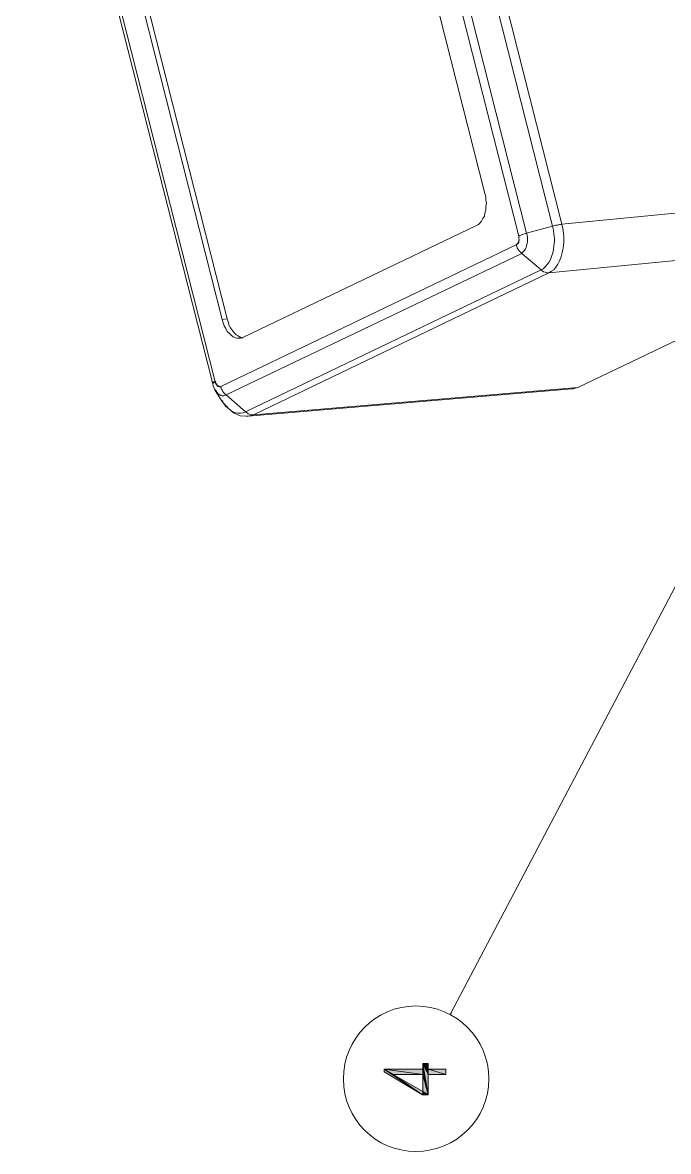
# Model space of a CAD drawing. Header units: inches. Extents: x 11 to 682, y 148 to 1119.
# Drawn here: x 502.2 to 580.2, y 214.7 to 351.1 of the extents above; entities that cross this region are included whole.
import ezdxf

# ---------------------------------------------------------------- set-up
doc = ezdxf.new("R2010")
doc.units = ezdxf.units.IN
doc.header["$MEASUREMENT"] = 0
doc.layers.add('图层 1', color=7, linetype='Continuous')

msp = doc.modelspace()

# ---------------------------------------------------------------- hatches: boundary and pattern name
at = {"layer": '图层 1', "true_color": 0xffffff}
h = msp.add_hatch(color=7, dxfattribs=at)
h.dxf.hatch_style = 2
h.paths.add_polyline_path([(562.14, 324.78), (562.2, 324.78), (562.2, 324.84), (562.14, 324.84)])
h = msp.add_hatch(color=7, dxfattribs=at)
h.dxf.hatch_style = 2
h.paths.add_polyline_path([(561.84, 324.24), (561.9, 324.24), (561.9, 324.3), (561.84, 324.3)])
h = msp.add_hatch(color=7, dxfattribs=at)
h.dxf.hatch_style = 2
h.paths.add_polyline_path([(561.9, 324.3), (561.96, 324.3), (561.96, 324.36), (561.9, 324.36)])
h = msp.add_hatch(color=7, dxfattribs=at)
h.dxf.hatch_style = 2
h.paths.add_polyline_path([(561.96, 324.36), (562.02, 324.36), (562.02, 324.42), (561.96, 324.42)])
h = msp.add_hatch(color=7, dxfattribs=at)
h.dxf.hatch_style = 2
h.paths.add_polyline_path([(562.02, 324.42), (562.08, 324.42), (562.08, 324.48), (562.02, 324.48)])
h = msp.add_hatch(color=7, dxfattribs=at)
h.dxf.hatch_style = 2
h.paths.add_polyline_path([(562.08, 324.48), (562.14, 324.48), (562.14, 324.54), (562.08, 324.54)])
h = msp.add_hatch(color=7, dxfattribs=at)
h.dxf.hatch_style = 2
h.paths.add_polyline_path([(528.42, 312.96), (528.54, 312.96), (528.54, 313.02), (528.42, 313.02)])
h = msp.add_hatch(color=7, dxfattribs=at)
h.dxf.hatch_style = 2
h.paths.add_polyline_path([(525.18, 307.5), (525.24, 307.5), (525.24, 307.56), (525.18, 307.56)])
h = msp.add_hatch(color=7, dxfattribs=at)
h.dxf.hatch_style = 2
h.paths.add_polyline_path([(525.18, 307.5), (525.24, 307.5), (525.24, 307.56), (525.18, 307.56)])
h = msp.add_hatch(color=7, dxfattribs=at)
h.dxf.hatch_style = 2
h.paths.add_polyline_path([(525.24, 307.56), (525.3, 307.56), (525.3, 307.68), (525.24, 307.68)])
h = msp.add_hatch(color=7, dxfattribs=at)
h.dxf.hatch_style = 2
h.paths.add_polyline_path([(525.48, 307.68), (525.54, 307.68), (525.54, 307.74), (525.48, 307.74)])
h = msp.add_hatch(color=7, dxfattribs=at)
h.dxf.hatch_style = 2
h.paths.add_polyline_path([(525.6, 307.32), (525.66, 307.32), (525.66, 307.44), (525.6, 307.44)])
h = msp.add_hatch(color=7, dxfattribs=at)
h.dxf.hatch_style = 2
h.paths.add_polyline_path([(525.66, 307.26), (525.72, 307.26), (525.72, 307.32), (525.66, 307.32)])
h = msp.add_hatch(color=7, dxfattribs=at)
h.dxf.hatch_style = 2
h.paths.add_polyline_path([(525.84, 307.14), (525.9, 307.14), (525.9, 307.2), (525.84, 307.2)])
h = msp.add_hatch(color=7, dxfattribs=at)
h.dxf.hatch_style = 2
h.paths.add_polyline_path([(525.9, 307.08), (526.14, 307.08), (526.14, 307.14), (525.9, 307.14)])
h = msp.add_hatch(color=7, dxfattribs=at)
h.dxf.hatch_style = 2
h.paths.add_polyline_path([(525.48, 306.66), (525.54, 306.66), (525.54, 306.72), (525.48, 306.72)])
h = msp.add_hatch(color=7, dxfattribs=at)
h.dxf.hatch_style = 2
h.paths.add_polyline_path([(525.54, 306.6), (525.6, 306.6), (525.6, 306.66), (525.54, 306.66)])
h = msp.add_hatch(color=7, dxfattribs=at)
h.dxf.hatch_style = 2
h.paths.add_polyline_path([(568.62, 306.84), (568.68, 306.84), (568.68, 306.9), (568.62, 306.9)])
h = msp.add_hatch(color=7, dxfattribs=at)
h.dxf.hatch_style = 2
h.paths.add_polyline_path([(568.68, 306.84), (568.74, 306.84), (568.74, 306.9), (568.68, 306.9)])
h = msp.add_hatch(color=7, dxfattribs=at)
h.dxf.hatch_style = 2
h.paths.add_polyline_path([(526.32, 305.34), (526.38, 305.34), (526.38, 305.4), (526.32, 305.4)])
h = msp.add_hatch(color=7, dxfattribs=at)
h.dxf.hatch_style = 2
h.paths.add_polyline_path([(526.32, 305.34), (526.38, 305.34), (526.38, 305.4), (526.32, 305.4)])
h = msp.add_hatch(color=7, dxfattribs=at)
h.dxf.hatch_style = 2
h.paths.add_polyline_path([(526.32, 305.34), (526.38, 305.34), (526.38, 305.4), (526.32, 305.4)])
h = msp.add_hatch(color=7, dxfattribs=at)
h.dxf.hatch_style = 2
h.paths.add_polyline_path([(526.86, 304.62), (526.92, 304.62), (526.92, 304.74), (526.86, 304.74)])
h = msp.add_hatch(color=7, dxfattribs=at)
h.dxf.hatch_style = 2
h.paths.add_polyline_path([(553.92, 231.3), (553.98, 231.3), (553.98, 231.36), (553.92, 231.36)])
for points in [[(550.56, 224.64), (550.56, 225.3), (551.22, 221.52)], [(551.22, 223.98), (551.22, 221.52), (550.56, 225.3)], [(551.22, 224.64), (551.22, 223.98), (550.56, 225.3)], [(551.22, 224.64), (550.56, 225.3), (551.22, 225.3)], [(545.88, 224.64), (546.96, 223.98), (550.5, 221.52)], [(545.88, 224.64), (550.5, 221.52), (545.88, 224.28)], [(550.56, 223.98), (546.96, 223.98), (545.88, 224.64)], [(550.56, 223.98), (545.88, 224.64), (550.56, 224.64)], [(550.5, 221.52), (546.96, 223.98), (550.56, 221.94)], [(550.56, 223.98), (550.56, 224.64), (551.22, 221.52)], [(550.56, 221.94), (550.56, 223.98), (551.22, 221.52)], [(551.22, 224.64), (553.32, 223.98), (551.22, 223.98)], [(553.32, 223.98), (551.22, 224.64), (553.32, 224.64)], [(550.56, 221.94), (551.22, 221.52), (550.5, 221.52)]]:
    msp.add_hatch(color=7, dxfattribs=at).paths.add_polyline_path(points)

# ---------------------------------------------------------------- linework, layer by layer
at = {"layer": '图层 1', "color": 7, "lineweight": 18, "true_color": 0xffffff}
for points in [[(540.18, 416.16), (563.1, 325.68)], [(543.3, 417.06), (566.22, 326.52)], [(544.44, 417.3), (567.36, 326.76)], [(539.16, 415.86), (562.14, 325.32)], [(538.32, 408.3), (558.06, 330.48)], [(502.2, 397.98), (525.18, 307.44)], [(502.5, 398.22), (525.48, 307.68)], [(506.58, 393.06), (526.32, 315.24)], [(507.18, 393.12), (526.92, 315.3)], [(558.06, 330.48), (558.18, 330.06), (558.18, 329.64), (558.24, 329.28)], [(567.36, 326.76), (608.04, 330.72)], [(558.18, 328.86), (558.24, 329.28)], [(558.18, 328.86), (558.18, 328.44)], [(557.82, 327.42), (558, 327.72)], [(558, 327.72), (558.06, 328.08)], [(558.06, 328.08), (558.18, 328.44)], [(528.9, 313.08), (557.04, 326.58)], [(557.04, 326.58), (557.28, 326.7)], [(557.28, 326.7), (557.46, 326.88)], [(557.46, 326.88), (557.64, 327.12)], [(557.64, 327.12), (557.82, 327.42)], [(563.1, 325.68), (566.22, 326.52)], [(566.22, 326.52), (566.46, 326.58), (566.64, 326.64), (566.82, 326.64), (567.06, 326.7), (567.18, 326.7), (567.36, 326.76)], [(566.22, 326.52), (566.34, 326.04), (566.4, 325.56), (566.46, 325.08), (566.46, 324.6)], [(567.36, 326.76), (567.48, 326.22), (567.54, 325.68), (567.6, 325.2), (567.6, 324.66)], [(562.08, 324.54), (562.14, 324.66), (562.14, 324.78)], [(562.14, 325.32), (562.26, 325.38), (562.38, 325.44), (562.56, 325.5), (562.74, 325.56), (562.92, 325.62), (563.1, 325.68)], [(562.14, 325.08), (562.14, 325.2), (562.14, 325.32)], [(562.14, 325.08), (562.2, 324.96)], [(562.14, 324.84), (562.2, 324.96)], [(562.5, 323.22), (562.62, 323.34), (562.74, 323.46), (562.86, 323.58), (562.98, 323.76), (563.04, 323.94), (563.1, 324.18), (563.16, 324.42), (563.22, 324.66), (563.22, 324.9), (563.22, 325.14)], [(563.1, 325.68), (563.16, 325.44)], [(563.16, 325.44), (563.22, 325.14)], [(565.8, 320.88), (606.48, 324.84)], [(569.28, 307.02), (606.48, 324.84)], [(526.14, 307.14), (561.84, 324.24)], [(561.84, 324.24), (561.9, 324.06), (561.96, 323.88), (562.08, 323.7), (562.2, 323.52), (562.32, 323.4), (562.5, 323.22)], [(566.28, 323.28), (566.34, 323.7)], [(566.34, 323.7), (566.4, 324.18)], [(566.4, 324.18), (566.46, 324.6)], [(567.36, 323.16), (567.48, 323.64)], [(567.48, 323.64), (567.54, 324.12)], [(567.54, 324.12), (567.6, 324.66)], [(526.8, 306.12), (562.5, 323.22)], [(562.5, 323.22), (564.84, 321.24)], [(565.56, 321.84), (565.8, 322.14)], [(565.8, 322.14), (565.98, 322.5)], [(565.98, 322.5), (566.1, 322.86)], [(566.1, 322.86), (566.28, 323.28)], [(566.88, 321.9), (567.06, 322.32)], [(567.06, 322.32), (567.24, 322.68)], [(567.24, 322.68), (567.36, 323.16)], [(529.14, 304.08), (564.84, 321.24)], [(530.1, 303.72), (565.8, 320.88)], [(564.84, 321.24), (565.08, 321.36)], [(564.84, 321.24), (564.96, 321.12), (565.14, 321), (565.32, 320.94), (565.5, 320.88), (565.68, 320.88), (565.8, 320.88)], [(565.08, 321.36), (565.32, 321.6)], [(565.32, 321.6), (565.56, 321.84)], [(565.8, 320.88), (566.1, 321.06)], [(566.1, 321.06), (566.4, 321.24)], [(566.4, 321.24), (566.64, 321.54)], [(566.64, 321.54), (566.88, 321.9)], [(526.32, 315.24), (526.92, 315.3)], [(526.32, 315.24), (526.44, 314.82)], [(526.92, 315.3), (527.04, 314.94), (527.16, 314.52), (527.34, 314.22), (527.58, 313.92), (527.76, 313.62), (528, 313.38), (528.24, 313.26), (528.48, 313.08)], [(526.44, 314.82), (526.56, 314.46)], [(526.56, 314.46), (526.74, 314.16)], [(526.74, 314.16), (526.92, 313.8)], [(526.92, 313.8), (527.16, 313.56)], [(527.16, 313.56), (527.4, 313.32)], [(527.4, 313.32), (527.64, 313.14)], [(527.64, 313.14), (527.88, 313.02)], [(527.88, 313.02), (528.12, 312.96)], [(528.12, 312.96), (528.42, 312.96)], [(528.48, 312.96), (528.9, 313.08)], [(528.48, 313.08), (528.54, 313.08)], [(528.54, 313.08), (528.66, 313.02), (528.84, 313.02)], [(525.18, 307.44), (525.24, 307.2), (525.48, 306.66)], [(525.24, 307.62), (525.36, 307.62)], [(525.36, 307.62), (525.48, 307.68)], [(525.48, 307.62), (525.54, 307.5), (525.6, 307.38)], [(525.72, 307.2), (525.84, 307.14)], [(526.14, 307.14), (526.2, 306.9), (526.32, 306.72), (526.38, 306.54), (526.5, 306.36), (526.62, 306.24), (526.8, 306.12)], [(530.1, 303.72), (569.28, 307.02)], [(568.68, 306.84), (569.28, 307.02)], [(568.68, 306.84), (569.28, 307.02)], [(525.48, 306.66), (526.32, 305.34)], [(525.54, 306.6), (525.72, 306.42), (525.84, 306.24), (525.96, 306.18), (526.14, 306.06), (526.32, 306), (526.5, 306), (526.62, 306.06), (526.8, 306.12)], [(526.8, 306.12), (529.14, 304.08)], [(529.44, 303.54), (568.62, 306.84)], [(526.32, 305.34), (526.38, 305.22), (527.04, 304.5), (527.7, 303.96), (528.48, 303.6), (529.2, 303.54), (529.44, 303.54)], [(526.32, 305.34), (526.44, 305.16)], [(526.44, 305.16), (526.62, 304.92)], [(526.62, 304.92), (526.68, 304.8)], [(526.68, 304.8), (526.8, 304.68)], [(526.86, 304.62), (527.1, 304.44)], [(527.1, 304.44), (527.4, 304.2)], [(527.4, 304.2), (527.64, 304.08)], [(527.64, 304.08), (527.94, 303.96)], [(527.94, 303.96), (528.24, 303.9)], [(528.24, 303.9), (528.54, 303.9)], [(528.54, 303.9), (528.84, 303.96)], [(528.84, 303.96), (529.14, 304.08)], [(529.14, 304.08), (529.32, 303.96), (529.44, 303.84), (529.62, 303.78), (529.8, 303.72), (529.92, 303.72), (530.1, 303.72)], [(529.44, 303.54), (530.1, 303.72)], [(553.92, 231.3), (589.98, 299.94)]]:
    msp.add_lwpolyline(points, dxfattribs=at)
at = {"layer": '图层 1', "lineweight": 0}
for points in [[(562.14, 324.78), (562.2, 324.78), (562.2, 324.84), (562.14, 324.84), (562.14, 324.78)], [(561.84, 324.24), (561.9, 324.24), (561.9, 324.3), (561.84, 324.3), (561.84, 324.24)], [(561.9, 324.3), (561.96, 324.3), (561.96, 324.36), (561.9, 324.36), (561.9, 324.3)], [(561.96, 324.36), (562.02, 324.36), (562.02, 324.42), (561.96, 324.42), (561.96, 324.36)], [(562.02, 324.42), (562.08, 324.42), (562.08, 324.48), (562.02, 324.48), (562.02, 324.42)], [(562.08, 324.48), (562.14, 324.48), (562.14, 324.54), (562.08, 324.54), (562.08, 324.48)], [(528.42, 312.96), (528.54, 312.96), (528.54, 313.02), (528.42, 313.02), (528.42, 312.96)], [(525.18, 307.5), (525.24, 307.5), (525.24, 307.56), (525.18, 307.56), (525.18, 307.5)], [(525.18, 307.5), (525.24, 307.5), (525.24, 307.56), (525.18, 307.56), (525.18, 307.5)], [(525.24, 307.56), (525.3, 307.56), (525.3, 307.68), (525.24, 307.68), (525.24, 307.56)], [(525.48, 307.68), (525.54, 307.68), (525.54, 307.74), (525.48, 307.74), (525.48, 307.68)], [(525.6, 307.32), (525.66, 307.32), (525.66, 307.44), (525.6, 307.44), (525.6, 307.32)], [(525.66, 307.26), (525.72, 307.26), (525.72, 307.32), (525.66, 307.32), (525.66, 307.26)], [(525.84, 307.14), (525.9, 307.14), (525.9, 307.2), (525.84, 307.2), (525.84, 307.14)], [(525.9, 307.08), (526.14, 307.08), (526.14, 307.14), (525.9, 307.14), (525.9, 307.08)], [(525.48, 306.66), (525.54, 306.66), (525.54, 306.72), (525.48, 306.72), (525.48, 306.66)], [(525.54, 306.6), (525.6, 306.6), (525.6, 306.66), (525.54, 306.66), (525.54, 306.6)], [(568.62, 306.84), (568.68, 306.84), (568.68, 306.9), (568.62, 306.9), (568.62, 306.84)], [(568.68, 306.84), (568.74, 306.84), (568.74, 306.9), (568.68, 306.9), (568.68, 306.84)], [(526.32, 305.34), (526.38, 305.34), (526.38, 305.4), (526.32, 305.4), (526.32, 305.34)], [(526.32, 305.34), (526.38, 305.34), (526.38, 305.4), (526.32, 305.4), (526.32, 305.34)], [(526.32, 305.34), (526.38, 305.34), (526.38, 305.4), (526.32, 305.4), (526.32, 305.34)], [(526.86, 304.62), (526.92, 304.62), (526.92, 304.74), (526.86, 304.74), (526.86, 304.62)], [(553.92, 231.3), (553.98, 231.3), (553.98, 231.36), (553.92, 231.36), (553.92, 231.3)], [(550.56, 224.64), (550.56, 225.3), (551.22, 221.52), (550.56, 224.64)], [(551.22, 223.98), (551.22, 221.52), (550.56, 225.3), (551.22, 223.98)], [(551.22, 224.64), (551.22, 223.98), (550.56, 225.3), (551.22, 224.64)], [(551.22, 224.64), (550.56, 225.3), (551.22, 225.3), (551.22, 224.64)], [(545.88, 224.64), (546.96, 223.98), (550.5, 221.52), (545.88, 224.64)], [(545.88, 224.64), (550.5, 221.52), (545.88, 224.28), (545.88, 224.64)], [(550.56, 223.98), (546.96, 223.98), (545.88, 224.64), (550.56, 223.98)], [(550.56, 223.98), (545.88, 224.64), (550.56, 224.64), (550.56, 223.98)], [(550.5, 221.52), (546.96, 223.98), (550.56, 221.94), (550.5, 221.52)], [(550.56, 223.98), (550.56, 224.64), (551.22, 221.52), (550.56, 223.98)], [(550.56, 221.94), (550.56, 223.98), (551.22, 221.52), (550.56, 221.94)], [(551.22, 224.64), (553.32, 223.98), (551.22, 223.98), (551.22, 224.64)], [(553.32, 223.98), (551.22, 224.64), (553.32, 224.64), (553.32, 223.98)], [(550.56, 221.94), (551.22, 221.52), (550.5, 221.52), (550.56, 221.94)]]:
    msp.add_lwpolyline(points, dxfattribs=at)
at = {"layer": '图层 1', "color": 7, "lineweight": 18, "true_color": 0xffffff}
msp.add_open_spline([(549.72, 214.68), (554.58, 214.68), (558.54, 218.58), (558.54, 223.44), (558.54, 228.3), (554.58, 232.26), (549.72, 232.26), (544.86, 232.26), (540.96, 228.3), (540.96, 223.44), (540.96, 218.58), (544.86, 214.68), (549.72, 214.68)], degree=3, knots=[0, 0, 0, 0, 1, 1, 1, 2, 2, 2, 3, 3, 3, 4, 4, 4, 4], dxfattribs=at)

doc.saveas('drawing.dxf')
